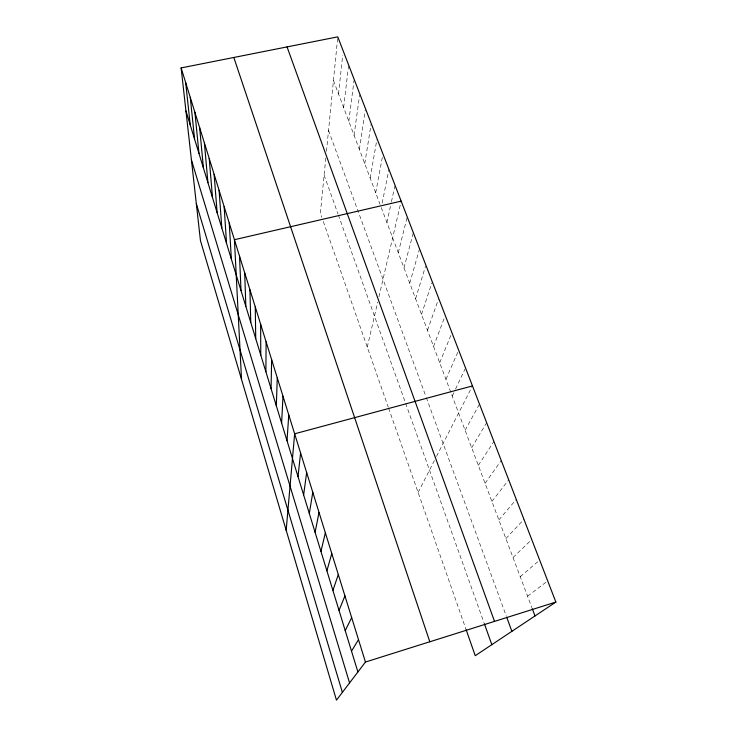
<?xml version="1.0" encoding="UTF-8"?>
<svg xmlns="http://www.w3.org/2000/svg" width="737" height="737" viewBox="0 0 737 737"><rect width="100%" height="100%" fill="white"/><g stroke="black" fill="none" stroke-linecap="round" stroke-linejoin="round"><path stroke-width="0.55" stroke-dasharray="3.69 2.76" d="M325.809 158.004L320.365 213.104L321.848 217.323M326.473 151.315L337.657 37.974M338.513 93.968L342.677 55.376M343.635 107.565L348.5 66.118M348.813 121.329L354.018 80.48M354.064 135.267L359.619 94.999M359.37 149.371L365.285 109.739M364.751 163.651L371.033 124.636M370.186 178.114L376.847 139.763M375.704 192.753L382.743 155.065M382.181 203.09L388.943 169.473M386.934 222.583L391.209 202.795M391.448 201.698L394.774 186.304M367.256 347.109L377.731 302.013M378.947 296.762L401.168 201.146M398.275 252.727L406.944 217.922M403.968 267.853L413.346 232.726M409.735 283.174L419.565 248.83M415.576 298.688L425.535 266.241M421.49 314.404L431.891 282.796M427.488 330.314L438.349 299.544M433.549 346.436L444.881 316.551M439.703 362.761L451.938 332.728M445.931 379.306L458.681 350.213M452.232 396.073L455.088 390.048M455.558 389.044L465.056 368.951M418.119 492.463L434.692 459.98M436.497 456.433L472.463 385.93M465.111 430.27L479.501 404.171M471.68 447.709L486.65 422.679M478.331 465.388L493.891 441.454M485.075 483.315L501.243 460.505M491.92 501.482L508.696 479.833M498.848 519.898L516.269 499.446M505.877 538.572L523.952 519.364M513.007 557.513L531.755 539.567M520.239 576.712L539.668 560.092M527.572 596.196L547.711 580.922M333.456 80.526L380.08 204.398M381.278 207.576L531.874 607.629M328.527 130.467L425.931 396.552M426.308 397.575L506.393 616.353M324.114 175.13L338.016 214.043M338.394 215.093L483.969 622.654M323.322 221.533L388.261 407.137M388.611 408.141L466.143 629.711"/><path stroke-width="1.11" d="M265.882 371.77L266.112 341.83M271.059 388.657L271.649 359.702M276.311 405.774L277.278 377.823M281.626 423.121L282.98 396.22M287.015 440.698L288.766 414.876M286.168 530.253L294.643 433.807L472.463 385.93M298.006 476.59L300.604 453.025M303.626 494.905L306.656 472.518M309.319 513.477L312.792 492.316M315.086 532.317L319.029 512.408M320.945 551.414L325.358 532.805M326.887 570.797L331.779 553.515M332.903 590.448L338.311 574.547M339.02 610.383L344.934 595.911M345.22 630.614L351.669 617.606M351.512 651.139L358.504 639.652M555.873 602.074L365.451 662.038L336.459 700.15L200.464 240.686L181.127 67.924L337.767 36.85L555.873 602.074L475.236 655.7L466.143 629.711M401.168 201.146L234.43 239.709L241.524 379.398M532.261 608.67L535.007 615.948M506.789 617.422L511.883 631.333M287.052 46.91L494.527 621.392M484.347 623.695L491.837 644.663M233.813 57.468L429.809 641.77M181.127 67.924L365.451 662.038M185.945 110.946L357.896 671.978M191.436 159.975L349.559 682.923M196.318 203.661L342.373 692.365M185.66 82.516L190.238 124.94M190.247 97.302L194.577 139.109M194.9 112.291L198.972 153.453M199.607 127.473L203.421 167.972M204.379 142.858L207.935 182.684M209.216 158.455L212.496 197.571M214.126 174.264L217.12 212.661M219.092 190.284L221.8 227.936M224.131 206.535L226.545 243.413M229.244 223.007L231.354 259.092M239.525 256.144L241.008 290.59M244.693 272.81L245.854 306.408M249.935 289.705L250.764 322.428M255.251 306.841L255.739 338.661M260.64 324.216L260.778 355.114"/></g></svg>
